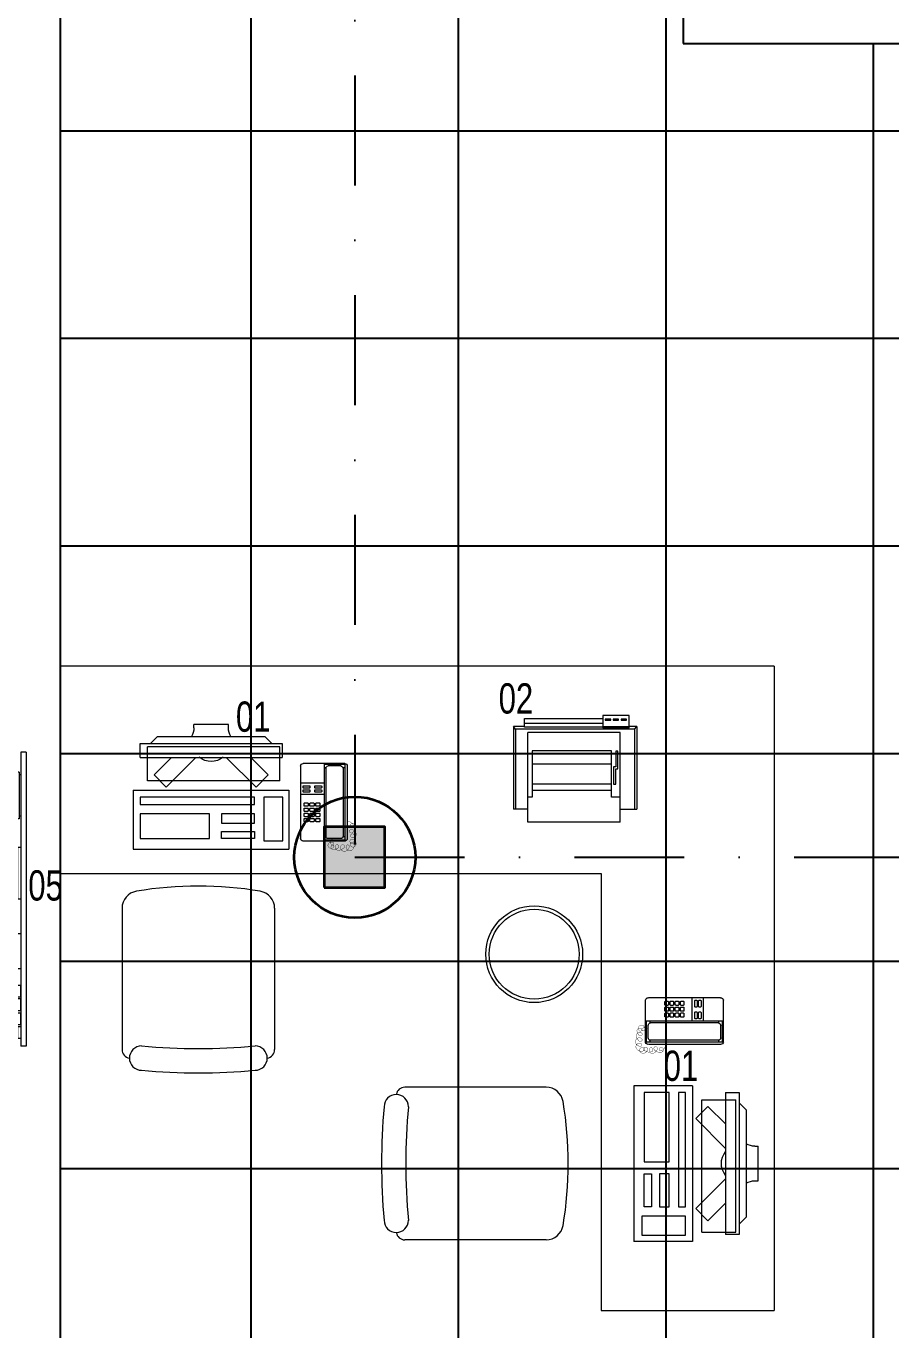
# Model space of a CAD drawing. Header units: inches. Extents: x -12418 to 472786, y -29325 to 19878.
# Drawn here: x 35950 to 38450, y -10666 to -6897 of the extents above; entities that cross this region are included whole.
import ezdxf

# ---------------------------------------------------------------- set-up
doc = ezdxf.new("R2010")
doc.units = ezdxf.units.IN
doc.header["$LTSCALE"] = 25
doc.header["$MEASUREMENT"] = 0
doc.linetypes.add('DASHDOT', pattern=[25.4, 12.7, -6.35, 0, -6.35])
doc.layers.get('0').update_dxf_attribs({"color": 8})
for name, color, linetype, lineweight in [('00-Ground Floor$0$72_EGR_EQP_TAG', 142, 'Continuous', 5), ('00-Ground Floor$0$LOADING', 253, 'Continuous', 5), ('00-Ground Floor$0$Walls', 251, 'Continuous', 5), ('E-LITE-CLNG-CNDT', 6, 'DASHDOT', 35), ('T-INTC-CLNG @ 100', 33, 'Continuous', 35), ('T-INTC-DEVC-NUMB', 2, 'Continuous', 25), ('T-SOUN-CLNG-CNDT', 3, 'DASHDOT', 25)]:
    doc.layers.add(name, color=color, linetype=linetype, lineweight=lineweight)
doc.layers.add('00-Ground Floor$0$False Ceiling', color=251, linetype='Continuous')
doc.styles.add('00-Ground Floor$0$X3G_ENTITY_257CFD', font='swisscl.ttf', dxfattribs={"height": 200})
doc.styles.add('DC_Simplex', font='SIMPLEX.shx', dxfattribs={"width": 0.7})

# ---------------------------------------------------------------- blocks, each defined once
blk = doc.blocks.new('00-Ground Floor$0$GF21021-P')
for p, q in [((-0.2207, 0.4756), (-0.2207, 0.0675)), ((0.2205, 0.4756), (0.2205, 0.0675))]:
    blk.add_line(p, q)
for centre, radius, start, end in [((-0.0001, -0.5295), 1.0695, 80.3671, 99.6329), ((-0.1707, 0.4756), 0.05, 99.6329, 180), ((0.1705, 0.4756), 0.05, 0, 80.3671), ((-0.1643, 0.0425), 0.0351, 90, 270), ((0, 1.8467), 1.7767, 264.6946, 275.3053), ((0.1641, 0.0425), 0.0351, 270, 90), ((-0.1957, 0.0675), 0.025, 180, 261.4721), ((0.1955, 0.0675), 0.025, 278.5279, 0), ((0, 1.8314), 1.8314, 264.8532, 275.147)]:
    blk.add_arc(centre, radius, start, end)
blk = doc.blocks.new('00-Ground Floor$0$DM20079-P')
at = {"color": 0}
for p, q in [((-0.0686, 0.217), (-0.0686, 0.008)), ((-0.0616, 0.225), (0.0594, 0.225)), ((-0.0616, 0.225), (-0.0616, 0)), ((-0.0616, 0.222), (-0.0016, 0.222)), ((-0.0616, 0.212), (-0.0565, 0.212)), ((-0.0566, 0.2105), (-0.0566, 0.0145)), ((-0.0496, 0.2175), (-0.0136, 0.2175)), ((-0.0068, 0.212), (-0.0016, 0.212)), ((-0.0066, 0.2105), (-0.0066, 0.0145)), ((-0.0016, 0.225), (-0.0016, 0)), ((0.0664, 0.217), (0.0664, 0.008)), ((-0.0016, 0.1675), (0.0664, 0.1675)), ((-0.0016, 0.135), (0.0664, 0.135)), ((-0.0616, 0.013), (-0.0565, 0.013)), ((-0.0616, 0.003), (-0.0016, 0.003)), ((-0.0594, 0), (0.0594, 0)), ((-0.0496, 0.0075), (-0.0136, 0.0075)), ((-0.0068, 0.013), (-0.0016, 0.013))]:
    blk.add_line(p, q, dxfattribs=at)
for points in [[(0.0074, 0.1605, 0.414214), (0.0054, 0.1585), (0.0054, 0.1555, 0.414214), (0.0074, 0.1535), (0.0234, 0.1535, 0.414214), (0.0254, 0.1555), (0.0254, 0.1585, 0.414214), (0.0234, 0.1605)], [(0.0574, 0.1535, 0.414214), (0.0594, 0.1555), (0.0594, 0.1585, 0.414214), (0.0574, 0.1605), (0.0414, 0.1605, 0.414214), (0.0394, 0.1585), (0.0394, 0.1555, 0.414214), (0.0414, 0.1535)], [(0.0234, 0.142, 0.414214), (0.0254, 0.144), (0.0254, 0.147, 0.414214), (0.0234, 0.149), (0.0074, 0.149, 0.414214), (0.0054, 0.147), (0.0054, 0.144, 0.414214), (0.0074, 0.142)], [(0.0574, 0.142, 0.414214), (0.0594, 0.144), (0.0594, 0.147, 0.414214), (0.0574, 0.149), (0.0414, 0.149, 0.414214), (0.0394, 0.147), (0.0394, 0.144, 0.414214), (0.0414, 0.142)], [(0.0104, 0.103, 0.414214), (0.0124, 0.101), (0.0204, 0.101, 0.414214), (0.0224, 0.103), (0.0224, 0.109, 0.414214), (0.0204, 0.111), (0.0124, 0.111, 0.414214), (0.0104, 0.109)], [(0.0104, 0.088, 0.414214), (0.0124, 0.086), (0.0204, 0.086, 0.414214), (0.0224, 0.088), (0.0224, 0.094, 0.414214), (0.0204, 0.096), (0.0124, 0.096, 0.414214), (0.0104, 0.094)], [(0.0104, 0.073, 0.414214), (0.0124, 0.071), (0.0204, 0.071, 0.414214), (0.0224, 0.073), (0.0224, 0.079, 0.414214), (0.0204, 0.081), (0.0124, 0.081, 0.414214), (0.0104, 0.079)], [(0.0274, 0.103, 0.414214), (0.0294, 0.101), (0.0374, 0.101, 0.414214), (0.0394, 0.103), (0.0394, 0.109, 0.414214), (0.0374, 0.111), (0.0294, 0.111, 0.414214), (0.0274, 0.109)], [(0.0274, 0.088, 0.414214), (0.0294, 0.086), (0.0374, 0.086, 0.414214), (0.0394, 0.088), (0.0394, 0.094, 0.414214), (0.0374, 0.096), (0.0294, 0.096, 0.414214), (0.0274, 0.094)], [(0.0274, 0.073, 0.414214), (0.0294, 0.071), (0.0374, 0.071, 0.414214), (0.0394, 0.073), (0.0394, 0.079, 0.414214), (0.0374, 0.081), (0.0294, 0.081, 0.414214), (0.0274, 0.079)], [(0.0444, 0.103, 0.414214), (0.0464, 0.101), (0.0544, 0.101, 0.414214), (0.0564, 0.103), (0.0564, 0.109, 0.414214), (0.0544, 0.111), (0.0464, 0.111, 0.414214), (0.0444, 0.109)], [(0.0444, 0.088, 0.414214), (0.0464, 0.086), (0.0544, 0.086, 0.414214), (0.0564, 0.088), (0.0564, 0.094, 0.414214), (0.0544, 0.096), (0.0464, 0.096, 0.414214), (0.0444, 0.094)], [(0.0444, 0.073, 0.414214), (0.0464, 0.071), (0.0544, 0.071, 0.414214), (0.0564, 0.073), (0.0564, 0.079, 0.414214), (0.0544, 0.081), (0.0464, 0.081, 0.414214), (0.0444, 0.079)], [(0.0104, 0.058, 0.414214), (0.0124, 0.056), (0.0204, 0.056, 0.414214), (0.0224, 0.058), (0.0224, 0.064, 0.414214), (0.0204, 0.066), (0.0124, 0.066, 0.414214), (0.0104, 0.064)], [(0.0274, 0.058, 0.414214), (0.0294, 0.056), (0.0374, 0.056, 0.414214), (0.0394, 0.058), (0.0394, 0.064, 0.414214), (0.0374, 0.066), (0.0294, 0.066, 0.414214), (0.0274, 0.064)], [(0.0444, 0.058, 0.414214), (0.0464, 0.056), (0.0544, 0.056, 0.414214), (0.0564, 0.058), (0.0564, 0.064, 0.414214), (0.0544, 0.066), (0.0464, 0.066, 0.414214), (0.0444, 0.064)]]:
    blk.add_lwpolyline(points, format="xyb", close=True, dxfattribs=at)
at = {"color": 0, "const_width": 0.001}
blk.add_lwpolyline([(-0.0686, 0.059, 0.184574), (-0.0861, 0.0478, 1.44364), (-0.0769, 0.0452, 0.837915), (-0.0907, 0.0465, 0.30536), (-0.0835, 0.0248, 1.584726), (-0.0815, 0.034, 0.253153), (-0.094, 0.0228, 0.874198), (-0.0776, 0.0142, 0.915253), (-0.0897, 0.0168, 0.223821), (-0.0874, -0.0011, 1.703343), (-0.0796, 0.005, 0.588962), (-0.0934, -0.0114, 0.717795), (-0.0769, -0.0108, 0.983104), (-0.0875, -0.0075, 0.326362), (-0.0815, -0.0259, 0.758716), (-0.0657, -0.0134, 0.906186), (-0.0743, -0.016, 0.189488), (-0.067, -0.0272, 0.7948), (-0.0506, -0.0127, 1.223996), (-0.0585, -0.0193, 0.072149), (-0.0473, -0.0259, 0.645886), (-0.0341, -0.0134, 1.366917), (-0.042, -0.0193, 0.078415), (-0.0315, -0.0246, 0.723006), (-0.0229, -0.0127, 1.105484), (-0.0289, -0.018, 0.327892), (-0.017, -0.0193, 0.446638), (-0.0144, -0.0068, 0.327263), (-0.0269, -0.0029, 1.240441), (-0.0229, -0.0094, 0.611307), (-0.0278, 0.0075)], format="xyb", dxfattribs=at)
at = {"color": 0}
for centre, radius, start, end in [((-0.0605, 0.217), 0.00813, 97.9633, 179.6649), ((-0.0496, 0.2105), 0.007, 90, 180), ((-0.0136, 0.2105), 0.007, 0, 90), ((0.0582, 0.217), 0.00813, 0.3351, 82.0367), ((-0.0605, 0.008), 0.00813, 180.3351, 277.9633), ((-0.0496, 0.0145), 0.007, 180, 270), ((-0.0136, 0.0145), 0.007, 270, 0), ((0.0582, 0.008), 0.00813, 277.9633, 359.6649)]:
    blk.add_arc(centre, radius, start, end, dxfattribs=at)
blk = doc.blocks.new('00-Ground Floor$0$ITCWLS1-P')
at = {"layer": '00-Ground Floor$0$LOADING'}
for p, q in [((-0.2651, 0.43, 0), (-0.3051, 0.43, 0)), ((-0.3051, 0.43, 0), (-0.3051, 0.02, 0)), ((-0.2651, 0.43, 0), (-0.2651, 0.02, 0)), ((-0.17, 0.45), (-0.17, 0)), ((-0.17, 0.45), (0, 0.45)), ((-0.1496, 0.4305), (-0.1291, 0.4305)), ((-0.1291, 0.4305), (-0.1291, 0.4089)), ((0, 0.45), (0, 0)), ((-0.3251, 0.38, 0), (-0.3051, 0.4, 0)), ((-0.3251, 0.38, 0), (-0.3251, 0.07, 0)), ((-0.197, 0.4094), (-0.295, 0.4094)), ((-0.295, 0.0264), (-0.295, 0.4094)), ((-0.197, 0.0264), (-0.197, 0.4094)), ((-0.3503, 0.275), (-0.3596, 0.275)), ((-0.3596, 0.175), (-0.3596, 0.275)), ((-0.3503, 0.175), (-0.3596, 0.175)), ((-0.3251, 0.07, 0), (-0.3051, 0.05, 0)), ((-0.3051, 0.02, 0), (-0.2651, 0.02, 0)), ((-0.197, 0.0264), (-0.295, 0.0264)), ((-0.17, 0), (0, 0))]:
    blk.add_line(p, q, dxfattribs=at)
at = {"layer": '00-Ground Floor$0$LOADING', "extrusion": (2.48281e-10, 3.18408e-10, -1)}
for p, q in [((-0.2651, 0.3395), (-0.2144, 0.3902)), ((-0.1791, 0.3548), (-0.2144, 0.3902)), ((-0.2651, 0.2688), (-0.1791, 0.3548))]:
    blk.add_line(p, q, dxfattribs=at)
at = {"layer": '00-Ground Floor$0$LOADING', "extrusion": (2.48281e-10, -3.18408e-10, -1)}
for p, q in [((-0.2651, 0.1812), (-0.1791, 0.0952)), ((-0.2651, 0.1105), (-0.2144, 0.0598)), ((-0.1791, 0.0952), (-0.2144, 0.0598))]:
    blk.add_line(p, q, dxfattribs=at)
at = {"layer": '00-Ground Floor$0$LOADING'}
for points in [[(-0.1291, 0.4089), (-0.1291, 0.1), (-0.1496, 0.1), (-0.1496, 0.4305)], [(-0.1496, 0.1), (-0.1496, 0.1), (-0.1496, 0.1), (-0.1496, 0.1), (-0.1496, 0.1), (-0.1496, 0.1), (-0.1496, 0.1), (-0.1496, 0.1), (-0.1496, 0.1)], [(-0.1496, 0.1), (-0.1496, 0.1), (-0.1496, 0.1), (-0.1496, 0.1), (-0.1496, 0.1), (-0.1496, 0.1), (-0.1496, 0.1), (-0.1496, 0.1), (-0.1496, 0.1), (-0.1496, 0.1), (-0.1496, 0.1), (-0.1496, 0.1), (-0.1496, 0.1), (-0.1496, 0.1), (-0.1496, 0.1), (-0.1496, 0.1), (-0.1496, 0.1), (-0.1496, 0.1)], [(-0.1496, 0.1), (-0.1496, 0.1), (-0.1496, 0.1), (-0.1496, 0.1), (-0.1496, 0.1), (-0.1496, 0.1), (-0.1496, 0.1), (-0.1496, 0.1), (-0.1496, 0.1), (-0.1496, 0.1)], [(-0.1496, 0.1), (-0.1496, 0.1), (-0.1496, 0.1), (-0.1496, 0.1), (-0.1496, 0.1), (-0.1496, 0.1), (-0.1496, 0.1)], [(-0.1496, 0.1), (-0.1496, 0.1), (-0.1496, 0.1), (-0.1496, 0.1), (-0.1496, 0.1), (-0.1496, 0.1), (-0.1496, 0.1), (-0.1496, 0.1), (-0.1496, 0.1), (-0.1496, 0.1)], [(-0.1496, 0.1), (-0.1496, 0.1), (-0.1496, 0.1), (-0.1496, 0.1), (-0.1496, 0.1), (-0.1496, 0.1), (-0.1496, 0.1), (-0.1496, 0.1), (-0.1496, 0.1), (-0.1496, 0.1), (-0.1496, 0.1), (-0.1496, 0.1), (-0.1496, 0.1), (-0.1496, 0.1), (-0.1496, 0.1)], [(-0.1496, 0.1), (-0.1496, 0.1), (-0.1496, 0.1), (-0.1496, 0.1), (-0.1496, 0.1), (-0.1496, 0.1), (-0.1496, 0.1), (-0.1496, 0.1), (-0.1496, 0.1), (-0.1496, 0.1)], [(-0.1496, 0.1), (-0.1496, 0.1), (-0.1496, 0.1), (-0.1496, 0.1), (-0.1496, 0.1), (-0.1496, 0.1), (-0.1496, 0.1), (-0.1496, 0.1), (-0.1496, 0.1), (-0.1496, 0.1)], [(-0.1496, 0.1), (-0.1496, 0.1), (-0.1496, 0.1), (-0.1496, 0.1), (-0.1496, 0.1), (-0.1496, 0.1), (-0.1496, 0.1), (-0.1496, 0.1), (-0.1496, 0.1), (-0.1496, 0.1), (-0.1496, 0.1), (-0.1496, 0.1), (-0.1496, 0.1), (-0.1496, 0.1), (-0.1496, 0.1), (-0.1496, 0.1), (-0.1496, 0.1), (-0.1496, 0.1), (-0.1496, 0.1), (-0.1496, 0.1), (-0.1496, 0.1), (-0.1496, 0.1), (-0.1496, 0.1), (-0.1496, 0.1), (-0.1496, 0.1), (-0.1496, 0.1), (-0.1496, 0.1), (-0.1496, 0.1), (-0.1496, 0.1), (-0.1496, 0.1), (-0.1496, 0.1), (-0.1496, 0.1), (-0.1496, 0.1), (-0.1496, 0.1), (-0.1496, 0.1), (-0.1496, 0.1), (-0.1496, 0.1), (-0.1496, 0.1), (-0.1496, 0.1), (-0.1496, 0.1), (-0.1496, 0.1), (-0.1496, 0.1), (-0.1496, 0.1), (-0.1496, 0.1), (-0.1496, 0.1), (-0.1496, 0.1), (-0.1496, 0.1), (-0.1496, 0.1), (-0.1496, 0.1), (-0.1496, 0.1), (-0.1496, 0.1), (-0.1496, 0.1), (-0.1496, 0.1), (-0.1496, 0.1)], [(-0.1496, 0.1), (-0.1496, 0.1), (-0.1496, 0.1), (-0.1496, 0.1), (-0.1496, 0.1), (-0.1496, 0.1), (-0.1496, 0.1), (-0.1496, 0.1), (-0.1496, 0.1), (-0.1496, 0.1), (-0.1496, 0.1), (-0.1496, 0.1), (-0.1496, 0.1), (-0.1496, 0.1), (-0.1496, 0.1), (-0.1496, 0.1), (-0.1496, 0.1), (-0.1496, 0.1), (-0.1496, 0.1), (-0.1496, 0.1), (-0.1496, 0.1), (-0.1496, 0.1), (-0.1496, 0.1), (-0.1496, 0.1), (-0.1496, 0.1), (-0.1496, 0.1), (-0.1496, 0.1), (-0.1496, 0.1), (-0.1496, 0.1), (-0.1496, 0.1), (-0.1496, 0.1), (-0.1496, 0.1), (-0.1496, 0.1), (-0.1496, 0.1), (-0.1496, 0.1), (-0.1496, 0.1), (-0.1496, 0.1), (-0.1496, 0.1), (-0.1496, 0.1), (-0.1496, 0.1), (-0.1496, 0.1), (-0.1496, 0.1), (-0.1496, 0.1), (-0.1496, 0.1), (-0.1496, 0.1), (-0.1496, 0.1), (-0.1496, 0.1), (-0.1496, 0.1), (-0.1496, 0.1), (-0.1496, 0.1), (-0.1496, 0.1), (-0.1496, 0.1), (-0.1496, 0.1), (-0.1496, 0.1), (-0.1496, 0.1), (-0.1496, 0.1), (-0.1496, 0.1), (-0.1496, 0.1), (-0.1496, 0.1), (-0.1496, 0.1), (-0.1496, 0.1), (-0.1496, 0.1), (-0.1496, 0.1), (-0.1496, 0.1), (-0.1496, 0.1), (-0.1496, 0.1), (-0.1496, 0.1), (-0.1496, 0.1), (-0.1496, 0.1), (-0.1496, 0.1), (-0.1496, 0.1), (-0.1496, 0.1), (-0.1496, 0.1), (-0.1496, 0.1), (-0.1496, 0.1), (-0.1496, 0.1), (-0.1496, 0.1), (-0.1496, 0.1), (-0.1496, 0.1), (-0.1496, 0.1), (-0.1496, 0.1), (-0.1496, 0.1), (-0.1496, 0.1), (-0.1496, 0.1), (-0.1496, 0.1), (-0.1496, 0.1), (-0.1496, 0.1), (-0.1496, 0.1), (-0.1496, 0.1)], [(-0.1496, 0.1), (-0.1496, 0.1), (-0.1496, 0.1), (-0.1496, 0.1), (-0.1496, 0.1), (-0.1496, 0.1), (-0.1496, 0.1), (-0.1496, 0.1), (-0.1496, 0.1), (-0.1496, 0.1), (-0.1496, 0.1), (-0.1496, 0.1)], [(-0.1496, 0.1), (-0.1496, 0.1), (-0.1496, 0.1), (-0.1496, 0.1), (-0.1496, 0.1), (-0.1496, 0.1), (-0.1496, 0.1)], [(-0.1496, 0.1), (-0.1496, 0.1), (-0.1496, 0.1), (-0.1496, 0.1), (-0.1496, 0.1), (-0.1496, 0.1), (-0.1496, 0.1), (-0.1496, 0.1), (-0.1496, 0.1), (-0.1496, 0.1), (-0.1496, 0.1), (-0.1496, 0.1), (-0.1496, 0.1), (-0.1496, 0.1), (-0.1496, 0.1), (-0.1496, 0.1), (-0.1496, 0.1)], [(-0.1496, 0.1), (-0.1496, 0.1), (-0.1496, 0.1), (-0.1496, 0.1), (-0.1496, 0.1), (-0.1496, 0.1), (-0.1496, 0.1), (-0.1496, 0.1), (-0.1496, 0.1), (-0.1496, 0.1), (-0.1496, 0.1), (-0.1496, 0.1), (-0.1496, 0.1), (-0.1496, 0.1), (-0.1496, 0.1), (-0.1496, 0.1), (-0.1496, 0.1), (-0.1496, 0.1), (-0.1496, 0.1), (-0.1496, 0.1), (-0.1496, 0.1), (-0.1496, 0.1), (-0.1496, 0.1), (-0.1496, 0.1), (-0.1496, 0.1), (-0.1496, 0.1), (-0.1496, 0.1), (-0.1496, 0.1), (-0.1496, 0.1), (-0.1496, 0.1), (-0.1496, 0.1), (-0.1496, 0.1), (-0.1496, 0.1), (-0.1496, 0.1), (-0.1496, 0.1), (-0.1496, 0.1), (-0.1496, 0.1), (-0.1496, 0.1), (-0.1496, 0.1), (-0.1496, 0.1), (-0.1496, 0.1), (-0.1496, 0.1), (-0.1496, 0.1), (-0.1496, 0.1), (-0.1496, 0.1), (-0.1496, 0.1), (-0.1496, 0.1), (-0.1496, 0.1), (-0.1496, 0.1), (-0.1496, 0.1), (-0.1496, 0.1), (-0.1496, 0.1), (-0.1496, 0.1), (-0.1496, 0.1), (-0.1496, 0.1), (-0.1496, 0.1), (-0.1496, 0.1), (-0.1496, 0.1), (-0.1496, 0.1), (-0.1496, 0.1), (-0.1496, 0.1), (-0.1496, 0.1), (-0.1496, 0.1), (-0.1496, 0.1), (-0.1496, 0.1), (-0.1496, 0.1), (-0.1496, 0.1), (-0.1496, 0.1), (-0.1496, 0.1), (-0.1496, 0.1), (-0.1496, 0.1), (-0.1496, 0.1), (-0.1496, 0.1), (-0.1496, 0.1), (-0.1496, 0.1), (-0.1496, 0.1), (-0.1496, 0.1), (-0.1496, 0.1), (-0.1496, 0.1), (-0.1496, 0.1), (-0.1496, 0.1), (-0.1496, 0.1), (-0.1496, 0.1), (-0.1496, 0.1), (-0.1496, 0.1), (-0.1496, 0.1), (-0.1496, 0.1), (-0.1496, 0.1), (-0.1496, 0.1), (-0.1496, 0.1), (-0.1496, 0.1), (-0.1496, 0.1), (-0.1496, 0.1), (-0.1496, 0.1), (-0.1496, 0.1), (-0.1496, 0.1), (-0.1496, 0.1), (-0.1496, 0.1), (-0.1496, 0.1), (-0.1496, 0.1), (-0.1496, 0.1), (-0.1496, 0.1), (-0.1496, 0.1), (-0.1496, 0.1), (-0.1496, 0.1), (-0.1496, 0.1), (-0.1496, 0.1), (-0.1496, 0.1), (-0.1496, 0.1), (-0.1496, 0.1), (-0.1496, 0.1)], [(-0.1496, 0.1), (-0.1496, 0.1), (-0.1496, 0.1), (-0.1496, 0.1), (-0.1496, 0.1), (-0.1496, 0.1), (-0.1496, 0.1), (-0.1496, 0.1)]]:
    blk.add_lwpolyline(points, dxfattribs=at)
for points in [[(-0.1019, 0.4305), (-0.0304, 0.4305), (-0.0304, 0.2294), (-0.1019, 0.2294)], [(-0.1019, 0.1954), (-0.0747, 0.1954), (-0.0747, 0.1), (-0.1019, 0.1)], [(-0.0304, 0.1954), (-0.0508, 0.1954), (-0.0508, 0.1), (-0.0304, 0.1)], [(-0.1496, 0.1), (-0.1496, 0.1), (-0.1496, 0.1), (-0.1496, 0.1), (-0.1496, 0.1), (-0.1496, 0.1), (-0.1496, 0.1), (-0.1496, 0.1), (-0.1496, 0.1), (-0.1496, 0.1), (-0.1496, 0.1), (-0.1496, 0.1), (-0.1496, 0.1), (-0.1496, 0.1), (-0.1496, 0.1), (-0.1496, 0.1), (-0.1496, 0.1), (-0.1496, 0.1), (-0.1496, 0.1), (-0.1496, 0.1), (-0.1496, 0.1), (-0.1496, 0.1), (-0.1496, 0.1), (-0.1496, 0.1), (-0.1496, 0.1), (-0.1496, 0.1), (-0.1496, 0.1), (-0.1496, 0.1), (-0.1496, 0.1), (-0.1496, 0.1), (-0.1496, 0.1), (-0.1496, 0.1), (-0.1496, 0.1), (-0.1496, 0.1), (-0.1496, 0.1), (-0.1496, 0.1), (-0.1496, 0.1), (-0.1496, 0.1), (-0.1496, 0.1), (-0.1496, 0.1), (-0.1496, 0.1), (-0.1496, 0.1), (-0.1496, 0.1), (-0.1496, 0.1), (-0.1496, 0.1), (-0.1496, 0.1), (-0.1496, 0.1), (-0.1496, 0.1), (-0.1496, 0.1), (-0.1496, 0.1), (-0.1496, 0.1), (-0.1496, 0.1), (-0.1496, 0.1), (-0.1496, 0.1), (-0.1496, 0.1), (-0.1496, 0.1), (-0.1496, 0.1), (-0.1496, 0.1), (-0.1496, 0.1), (-0.1496, 0.1), (-0.1496, 0.1), (-0.1496, 0.1), (-0.1496, 0.1), (-0.1496, 0.1), (-0.1496, 0.1), (-0.1496, 0.1), (-0.1496, 0.1), (-0.1496, 0.1), (-0.1496, 0.1), (-0.1496, 0.1), (-0.1496, 0.1), (-0.1496, 0.1), (-0.1496, 0.1), (-0.1496, 0.1), (-0.1496, 0.1), (-0.1496, 0.1), (-0.1496, 0.1), (-0.1496, 0.1), (-0.1496, 0.1), (-0.1496, 0.1), (-0.1496, 0.1), (-0.1496, 0.1), (-0.1496, 0.1), (-0.1496, 0.1), (-0.1496, 0.1), (-0.1496, 0.1), (-0.1496, 0.1), (-0.1496, 0.1), (-0.1496, 0.1), (-0.1496, 0.1), (-0.1496, 0.1), (-0.1496, 0.1), (-0.1496, 0.1), (-0.1496, 0.1), (-0.1496, 0.1), (-0.1496, 0.1), (-0.1496, 0.1), (-0.1496, 0.1), (-0.1496, 0.1), (-0.1496, 0.1), (-0.1496, 0.1), (-0.1496, 0.1), (-0.1496, 0.1), (-0.1496, 0.1), (-0.1496, 0.1), (-0.1496, 0.1), (-0.1496, 0.1), (-0.1496, 0.1), (-0.1496, 0.1), (-0.1496, 0.1), (-0.1496, 0.1), (-0.1496, 0.1), (-0.1496, 0.1), (-0.1496, 0.1), (-0.1496, 0.1), (-0.1496, 0.1), (-0.1496, 0.1), (-0.1496, 0.1), (-0.1496, 0.1), (-0.1496, 0.1), (-0.1496, 0.1), (-0.1496, 0.1), (-0.1496, 0.1), (-0.1496, 0.1), (-0.1496, 0.1), (-0.1496, 0.1), (-0.1496, 0.1), (-0.1496, 0.1), (-0.1496, 0.1), (-0.1496, 0.1), (-0.1496, 0.1), (-0.1496, 0.1), (-0.1496, 0.1), (-0.1496, 0.1), (-0.1496, 0.1), (-0.1496, 0.1), (-0.1496, 0.1), (-0.1496, 0.1), (-0.1496, 0.1), (-0.1496, 0.1), (-0.1496, 0.1), (-0.1496, 0.1), (-0.1496, 0.1), (-0.1496, 0.1), (-0.1496, 0.1), (-0.1496, 0.1), (-0.1496, 0.1), (-0.1496, 0.1), (-0.1496, 0.1), (-0.1496, 0.1), (-0.1496, 0.1), (-0.1496, 0.1), (-0.1496, 0.1), (-0.1496, 0.1), (-0.1496, 0.1), (-0.1496, 0.1), (-0.1496, 0.1), (-0.1496, 0.1), (-0.1496, 0.1), (-0.1496, 0.1), (-0.1496, 0.1), (-0.1496, 0.1), (-0.1496, 0.1), (-0.1496, 0.1), (-0.1496, 0.1), (-0.1496, 0.1), (-0.1496, 0.1), (-0.1496, 0.1), (-0.1496, 0.1), (-0.1496, 0.1), (-0.1496, 0.1), (-0.1496, 0.1), (-0.1496, 0.1), (-0.1496, 0.1), (-0.1496, 0.1), (-0.1496, 0.1), (-0.1496, 0.1), (-0.1496, 0.1), (-0.1496, 0.1), (-0.1496, 0.1), (-0.1496, 0.1), (-0.1496, 0.1), (-0.1496, 0.1), (-0.1496, 0.1), (-0.1496, 0.1), (-0.1496, 0.1), (-0.1496, 0.1), (-0.1496, 0.1), (-0.1496, 0.1), (-0.1496, 0.1), (-0.1496, 0.1), (-0.1496, 0.1), (-0.1496, 0.1), (-0.1496, 0.1), (-0.1496, 0.1), (-0.1496, 0.1), (-0.1496, 0.1), (-0.1496, 0.1), (-0.1496, 0.1), (-0.1496, 0.1), (-0.1496, 0.1), (-0.1496, 0.1), (-0.1496, 0.1), (-0.1496, 0.1), (-0.1496, 0.1), (-0.1496, 0.1), (-0.1496, 0.1), (-0.1496, 0.1), (-0.1496, 0.1), (-0.1496, 0.1), (-0.1496, 0.1), (-0.1496, 0.1), (-0.1496, 0.1), (-0.1496, 0.1), (-0.1496, 0.1), (-0.1496, 0.1), (-0.1496, 0.1), (-0.1496, 0.1), (-0.1496, 0.1), (-0.1496, 0.1), (-0.1496, 0.1), (-0.1496, 0.1), (-0.1496, 0.1), (-0.1496, 0.1), (-0.1496, 0.1), (-0.1496, 0.1), (-0.1496, 0.1), (-0.1496, 0.1), (-0.1496, 0.1), (-0.1496, 0.1), (-0.1496, 0.1), (-0.1496, 0.1), (-0.1496, 0.1), (-0.1496, 0.1), (-0.1496, 0.1), (-0.1496, 0.1), (-0.1496, 0.1), (-0.1496, 0.1), (-0.1496, 0.1), (-0.1496, 0.1), (-0.1496, 0.1), (-0.1496, 0.1), (-0.1496, 0.1), (-0.1496, 0.1), (-0.1496, 0.1), (-0.1496, 0.1), (-0.1496, 0.1), (-0.1496, 0.1), (-0.1496, 0.1), (-0.1496, 0.1), (-0.1496, 0.1), (-0.1496, 0.1), (-0.1496, 0.1), (-0.1496, 0.1), (-0.1496, 0.1), (-0.1496, 0.1), (-0.1496, 0.1), (-0.1496, 0.1), (-0.1496, 0.1), (-0.1496, 0.1), (-0.1496, 0.1), (-0.1496, 0.1), (-0.1496, 0.1), (-0.1496, 0.1), (-0.1496, 0.1), (-0.1496, 0.1), (-0.1496, 0.1), (-0.1496, 0.1), (-0.1496, 0.1), (-0.1496, 0.1), (-0.1496, 0.1), (-0.1496, 0.1), (-0.1496, 0.1), (-0.1496, 0.1), (-0.1496, 0.1), (-0.1496, 0.1), (-0.1496, 0.1)], [(-0.1496, 0.1), (-0.1496, 0.1), (-0.1496, 0.1), (-0.1496, 0.1), (-0.1496, 0.1), (-0.1496, 0.1), (-0.1496, 0.1), (-0.1496, 0.1), (-0.1496, 0.1), (-0.1496, 0.1), (-0.1496, 0.1), (-0.1496, 0.1), (-0.1496, 0.1), (-0.1496, 0.1), (-0.1496, 0.1), (-0.1496, 0.1), (-0.1496, 0.1), (-0.1496, 0.1), (-0.1496, 0.1), (-0.1496, 0.1), (-0.1496, 0.1), (-0.1496, 0.1), (-0.1496, 0.1), (-0.1496, 0.1), (-0.1496, 0.1), (-0.1496, 0.1), (-0.1496, 0.1), (-0.1496, 0.1), (-0.1496, 0.1), (-0.1496, 0.1), (-0.1496, 0.1), (-0.1496, 0.1), (-0.1496, 0.1), (-0.1496, 0.1), (-0.1496, 0.1), (-0.1496, 0.1), (-0.1496, 0.1), (-0.1496, 0.1), (-0.1496, 0.1), (-0.1496, 0.1), (-0.1496, 0.1), (-0.1496, 0.1), (-0.1496, 0.1), (-0.1496, 0.1), (-0.1496, 0.1), (-0.1496, 0.1), (-0.1496, 0.1), (-0.1496, 0.1), (-0.1496, 0.1), (-0.1496, 0.1), (-0.1496, 0.1), (-0.1496, 0.1), (-0.1496, 0.1), (-0.1496, 0.1), (-0.1496, 0.1), (-0.1496, 0.1), (-0.1496, 0.1), (-0.1496, 0.1), (-0.1496, 0.1), (-0.1496, 0.1), (-0.1496, 0.1), (-0.1496, 0.1), (-0.1496, 0.1), (-0.1496, 0.1), (-0.1496, 0.1), (-0.1496, 0.1), (-0.1496, 0.1), (-0.1496, 0.1), (-0.1496, 0.1), (-0.1496, 0.1), (-0.1496, 0.1), (-0.1496, 0.1), (-0.1496, 0.1), (-0.1496, 0.1), (-0.1496, 0.1), (-0.1496, 0.1), (-0.1496, 0.1), (-0.1496, 0.1), (-0.1496, 0.1), (-0.1496, 0.1), (-0.1496, 0.1), (-0.1496, 0.1), (-0.1496, 0.1), (-0.1496, 0.1), (-0.1496, 0.1), (-0.1496, 0.1), (-0.1496, 0.1), (-0.1496, 0.1), (-0.1496, 0.1), (-0.1496, 0.1), (-0.1496, 0.1), (-0.1496, 0.1), (-0.1496, 0.1), (-0.1496, 0.1), (-0.1496, 0.1), (-0.1496, 0.1), (-0.1496, 0.1), (-0.1496, 0.1), (-0.1496, 0.1), (-0.1496, 0.1), (-0.1496, 0.1), (-0.1496, 0.1), (-0.1496, 0.1), (-0.1496, 0.1), (-0.1496, 0.1), (-0.1496, 0.1), (-0.1496, 0.1), (-0.1496, 0.1), (-0.1496, 0.1), (-0.1496, 0.1), (-0.1496, 0.1), (-0.1496, 0.1), (-0.1496, 0.1), (-0.1496, 0.1), (-0.1496, 0.1), (-0.1496, 0.1), (-0.1496, 0.1), (-0.1496, 0.1), (-0.1496, 0.1), (-0.1496, 0.1), (-0.1496, 0.1), (-0.1496, 0.1), (-0.1496, 0.1), (-0.1496, 0.1), (-0.1496, 0.1), (-0.1496, 0.1), (-0.1496, 0.1), (-0.1496, 0.1), (-0.1496, 0.1), (-0.1496, 0.1), (-0.1496, 0.1), (-0.1496, 0.1), (-0.1496, 0.1), (-0.1496, 0.1), (-0.1496, 0.1), (-0.1496, 0.1), (-0.1496, 0.1), (-0.1496, 0.1), (-0.1496, 0.1), (-0.1496, 0.1), (-0.1496, 0.1), (-0.1496, 0.1), (-0.1496, 0.1), (-0.1496, 0.1), (-0.1496, 0.1), (-0.1496, 0.1), (-0.1496, 0.1), (-0.1496, 0.1), (-0.1496, 0.1), (-0.1496, 0.1), (-0.1496, 0.1), (-0.1496, 0.1), (-0.1496, 0.1), (-0.1496, 0.1), (-0.1496, 0.1), (-0.1496, 0.1), (-0.1496, 0.1), (-0.1496, 0.1), (-0.1496, 0.1), (-0.1496, 0.1), (-0.1496, 0.1), (-0.1496, 0.1), (-0.1496, 0.1), (-0.1496, 0.1), (-0.1496, 0.1), (-0.1496, 0.1), (-0.1496, 0.1), (-0.1496, 0.1), (-0.1496, 0.1), (-0.1496, 0.1), (-0.1496, 0.1), (-0.1496, 0.1), (-0.1496, 0.1), (-0.1496, 0.1), (-0.1496, 0.1), (-0.1496, 0.1), (-0.1496, 0.1), (-0.1496, 0.1), (-0.1496, 0.1), (-0.1496, 0.1), (-0.1496, 0.1), (-0.1496, 0.1), (-0.1496, 0.1), (-0.1496, 0.1), (-0.1496, 0.1), (-0.1496, 0.1), (-0.1496, 0.1), (-0.1496, 0.1), (-0.1496, 0.1), (-0.1496, 0.1), (-0.1496, 0.1), (-0.1496, 0.1), (-0.1496, 0.1), (-0.1496, 0.1), (-0.1496, 0.1), (-0.1496, 0.1), (-0.1496, 0.1), (-0.1496, 0.1), (-0.1496, 0.1), (-0.1496, 0.1), (-0.1496, 0.1), (-0.1496, 0.1), (-0.1496, 0.1), (-0.1496, 0.1), (-0.1496, 0.1), (-0.1496, 0.1), (-0.1496, 0.1), (-0.1496, 0.1), (-0.1496, 0.1), (-0.1496, 0.1), (-0.1496, 0.1), (-0.1496, 0.1), (-0.1496, 0.1), (-0.1496, 0.1)], [(-0.1496, 0.1), (-0.1496, 0.1), (-0.1496, 0.1), (-0.1496, 0.1), (-0.1496, 0.1), (-0.1496, 0.1), (-0.1496, 0.1), (-0.1496, 0.1), (-0.1496, 0.1), (-0.1496, 0.1), (-0.1496, 0.1), (-0.1496, 0.1), (-0.1496, 0.1), (-0.1496, 0.1), (-0.1496, 0.1), (-0.1496, 0.1), (-0.1496, 0.1), (-0.1496, 0.1), (-0.1496, 0.1), (-0.1496, 0.1), (-0.1496, 0.1), (-0.1496, 0.1), (-0.1496, 0.1), (-0.1496, 0.1), (-0.1496, 0.1), (-0.1496, 0.1), (-0.1496, 0.1), (-0.1496, 0.1), (-0.1496, 0.1), (-0.1496, 0.1), (-0.1496, 0.1), (-0.1496, 0.1), (-0.1496, 0.1), (-0.1496, 0.1), (-0.1496, 0.1), (-0.1496, 0.1), (-0.1496, 0.1), (-0.1496, 0.1), (-0.1496, 0.1), (-0.1496, 0.1), (-0.1496, 0.1), (-0.1496, 0.1), (-0.1496, 0.1), (-0.1496, 0.1), (-0.1496, 0.1), (-0.1496, 0.1), (-0.1496, 0.1), (-0.1496, 0.1), (-0.1496, 0.1), (-0.1496, 0.1), (-0.1496, 0.1), (-0.1496, 0.1), (-0.1496, 0.1), (-0.1496, 0.1), (-0.1496, 0.1), (-0.1496, 0.1), (-0.1496, 0.1), (-0.1496, 0.1), (-0.1496, 0.1), (-0.1496, 0.1), (-0.1496, 0.1), (-0.1496, 0.1), (-0.1496, 0.1), (-0.1496, 0.1), (-0.1496, 0.1), (-0.1496, 0.1), (-0.1496, 0.1), (-0.1496, 0.1), (-0.1496, 0.1), (-0.1496, 0.1), (-0.1496, 0.1), (-0.1496, 0.1), (-0.1496, 0.1), (-0.1496, 0.1), (-0.1496, 0.1), (-0.1496, 0.1), (-0.1496, 0.1), (-0.1496, 0.1), (-0.1496, 0.1), (-0.1496, 0.1), (-0.1496, 0.1), (-0.1496, 0.1), (-0.1496, 0.1), (-0.1496, 0.1), (-0.1496, 0.1), (-0.1496, 0.1), (-0.1496, 0.1), (-0.1496, 0.1), (-0.1496, 0.1), (-0.1496, 0.1), (-0.1496, 0.1), (-0.1496, 0.1), (-0.1496, 0.1), (-0.1496, 0.1), (-0.1496, 0.1), (-0.1496, 0.1), (-0.1496, 0.1), (-0.1496, 0.1), (-0.1496, 0.1), (-0.1496, 0.1), (-0.1496, 0.1), (-0.1496, 0.1), (-0.1496, 0.1), (-0.1496, 0.1), (-0.1496, 0.1), (-0.1496, 0.1), (-0.1496, 0.1), (-0.1496, 0.1), (-0.1496, 0.1), (-0.1496, 0.1), (-0.1496, 0.1), (-0.1496, 0.1), (-0.1496, 0.1), (-0.1496, 0.1), (-0.1496, 0.1), (-0.1496, 0.1), (-0.1496, 0.1), (-0.1496, 0.1), (-0.1496, 0.1), (-0.1496, 0.1), (-0.1496, 0.1), (-0.1496, 0.1), (-0.1496, 0.1), (-0.1496, 0.1), (-0.1496, 0.1), (-0.1496, 0.1), (-0.1496, 0.1), (-0.1496, 0.1), (-0.1496, 0.1), (-0.1496, 0.1), (-0.1496, 0.1), (-0.1496, 0.1), (-0.1496, 0.1), (-0.1496, 0.1), (-0.1496, 0.1), (-0.1496, 0.1), (-0.1496, 0.1), (-0.1496, 0.1), (-0.1496, 0.1), (-0.1496, 0.1), (-0.1496, 0.1), (-0.1496, 0.1), (-0.1496, 0.1), (-0.1496, 0.1), (-0.1496, 0.1), (-0.1496, 0.1), (-0.1496, 0.1), (-0.1496, 0.1), (-0.1496, 0.1), (-0.1496, 0.1), (-0.1496, 0.1), (-0.1496, 0.1), (-0.1496, 0.1), (-0.1496, 0.1), (-0.1496, 0.1), (-0.1496, 0.1), (-0.1496, 0.1), (-0.1496, 0.1), (-0.1496, 0.1), (-0.1496, 0.1), (-0.1496, 0.1), (-0.1496, 0.1), (-0.1496, 0.1), (-0.1496, 0.1), (-0.1496, 0.1), (-0.1496, 0.1), (-0.1496, 0.1), (-0.1496, 0.1), (-0.1496, 0.1), (-0.1496, 0.1), (-0.1496, 0.1), (-0.1496, 0.1), (-0.1496, 0.1), (-0.1496, 0.1), (-0.1496, 0.1), (-0.1496, 0.1), (-0.1496, 0.1), (-0.1496, 0.1), (-0.1496, 0.1), (-0.1496, 0.1), (-0.1496, 0.1), (-0.1496, 0.1), (-0.1496, 0.1), (-0.1496, 0.1), (-0.1496, 0.1), (-0.1496, 0.1), (-0.1496, 0.1), (-0.1496, 0.1), (-0.1496, 0.1), (-0.1496, 0.1), (-0.1496, 0.1), (-0.1496, 0.1), (-0.1496, 0.1), (-0.1496, 0.1), (-0.1496, 0.1), (-0.1496, 0.1), (-0.1496, 0.1), (-0.1496, 0.1), (-0.1496, 0.1), (-0.1496, 0.1), (-0.1496, 0.1), (-0.1496, 0.1), (-0.1496, 0.1), (-0.1496, 0.1), (-0.1496, 0.1), (-0.1496, 0.1), (-0.1496, 0.1), (-0.1496, 0.1), (-0.1496, 0.1), (-0.1496, 0.1), (-0.1496, 0.1), (-0.1496, 0.1), (-0.1496, 0.1), (-0.1496, 0.1), (-0.1496, 0.1), (-0.1496, 0.1), (-0.1496, 0.1), (-0.1496, 0.1), (-0.1496, 0.1)], [(-0.1496, 0.0727), (-0.0236, 0.0727), (-0.0236, 0.0182), (-0.1496, 0.0182)]]:
    blk.add_lwpolyline(points, close=True, dxfattribs=at)
for centre, radius, start, end in [((-0.3503, 0.325), 0.05, 270, 300.3093), ((-0.3089, 0.225), 0.0556, 321.9431, 38.0569), ((-0.3503, 0.125), 0.05, 59.6907, 90)]:
    blk.add_arc(centre, radius, start, end, dxfattribs=at)
blk = doc.blocks.new('00-Ground Floor$0$ITPPLT2C-P')
at = {"color": 0}
for p, q in [((0, 0), (0, -0.2262)), ((0.0252, 0), (0, 0)), ((0.0139, 0), (0.0139, -0.2262)), ((0.0252, 0), (0.0139, 0)), ((0.0229, 0.0318), (0.2618, 0.0318)), ((0.0304, 0.0256), (0.0229, 0.0318)), ((0.0229, 0), (0.0229, 0.0318)), ((0.0252, -0.2262), (0.0252, 0)), ((0.0304, -0.3182), (0.0304, 0.0256)), ((0.0304, 0.0256), (0.2618, 0.0256)), ((0.2618, -0.0096), (0.2618, 0.0318)), ((0.0401, -0.2769), (0.0401, -0.0096)), ((0.3, -0.0096), (0.0401, -0.0096)), ((0.0939, -0.2515), (0.0939, -0.0222)), ((0.0939, -0.0222), (0.2274, -0.0222)), ((0.1321, -0.2515), (0.1321, -0.0222)), ((0.1894, -0.2515), (0.1894, -0.0222)), ((0.2082, -0.2515), (0.2082, -0.0222)), ((0.2274, -0.0222), (0.2274, -0.0096)), ((0.3, -0.2769), (0.3, -0.0096)), ((-0.0091, -0.2262), (0.0267, -0.2262)), ((-0.0091, -0.3023), (-0.0091, -0.2262)), ((-0.0087, -0.2262), (0.0236, -0.2262)), ((-0.0087, -0.3023), (-0.0087, -0.2262)), ((0, -0.2262), (0.0252, -0.2262)), ((0.0023, -0.2495), (0.0023, -0.2334)), ((0.0023, -0.2334), (0.0045, -0.2334)), ((0.0045, -0.2495), (0.0023, -0.2495)), ((0.0023, -0.2721), (0.0023, -0.2562)), ((0.0023, -0.2562), (0.0045, -0.2562)), ((0.0045, -0.2334), (0.0045, -0.2495)), ((0.0045, -0.2562), (0.0045, -0.2721)), ((0.0139, -0.2262), (0.0252, -0.2262)), ((0.0236, -0.2262), (0.0236, -0.3023)), ((0.0267, -0.2262), (0.0267, -0.3023)), ((0.2274, -0.2515), (0.0939, -0.2515)), ((0.1395, -0.2575), (0.19, -0.2575)), ((0.1395, -0.2641), (0.1395, -0.2575)), ((0.19, -0.2575), (0.19, -0.2641)), ((0.2274, -0.2769), (0.2274, -0.2515)), ((0.0045, -0.2721), (0.0023, -0.2721)), ((0.0023, -0.295), (0.0023, -0.2793)), ((0.0023, -0.2793), (0.0045, -0.2793)), ((0.0045, -0.295), (0.0023, -0.295)), ((0.0045, -0.2793), (0.0045, -0.295)), ((0.3, -0.2769), (0.0401, -0.2769)), ((0.0947, -0.2701), (0.0947, -0.2641)), ((0.0947, -0.2641), (0.1395, -0.2641)), ((0.1457, -0.2701), (0.0947, -0.2701)), ((0.19, -0.2641), (0.1457, -0.2641)), ((0.1457, -0.2641), (0.1457, -0.2701)), ((0.2618, -0.2769), (0.2618, -0.3246)), ((0.0267, -0.3023), (-0.0091, -0.3023)), ((0.0236, -0.3023), (-0.0087, -0.3023)), ((0.0229, -0.3246), (0.0229, -0.3023)), ((0.0304, -0.3182), (0.0229, -0.3246)), ((0.0229, -0.3246), (0.2618, -0.3246)), ((0.0304, -0.3182), (0.2618, -0.3182))]:
    blk.add_line(p, q, dxfattribs=at)
blk = doc.blocks.new('00-Ground Floor$0$WM00001-P')
at = {"layer": '00-Ground Floor$0$LOADING'}
for radius in [0.14, 0.13]:
    blk.add_circle((0, 0), radius, dxfattribs=at)
blk = doc.blocks.new('00-Ground Floor$0$ME19011A-P')
for p, q in [((-0.425, 0), (0.425, 0)), ((-0.425, 0), (-0.425, -0.015)), ((0.425, 0), (0.425, -0.015)), ((-0.425, -0.015), (0.425, -0.015)), ((-0.3675, -0.0198), (-0.2325, -0.0198)), ((-0.3675, -0.0198), (-0.3675, -0.0399)), ((-0.36, -0.015), (-0.36, -0.0198)), ((-0.24, -0.015), (-0.24, -0.0198)), ((-0.2325, -0.0198), (-0.2325, -0.0399)), ((-0.15, -0.015), (-0.15, -0.04)), ((-0.15, -0.025), (0, -0.025)), ((-0.0606, -0.0371), (-0.0787, -0.0432)), ((-0.0402, -0.0312), (-0.0496, -0.0337)), ((-0.0376, -0.0409), (-0.0402, -0.0312)), ((0, -0.015), (0, -0.04)), ((0.1, -0.015), (0.1, -0.045)), ((0.1, -0.035), (0.2, -0.035)), ((0.2, -0.045), (0.2, -0.015)), ((0.2818, -0.015), (0.2484, -0.015)), ((0.2484, -0.0243), (0.2484, -0.015)), ((0.2818, -0.0243), (0.2484, -0.0243)), ((0.2818, -0.0243), (0.2818, -0.015)), ((0.3211, -0.015), (0.2877, -0.015)), ((0.2877, -0.015), (0.2877, -0.0531)), ((0.3211, -0.0243), (0.2877, -0.0243)), ((0.3211, -0.0531), (0.3211, -0.015)), ((0.3623, -0.015), (0.3289, -0.015)), ((0.3289, -0.015), (0.3289, -0.0531)), ((0.3623, -0.0243), (0.3289, -0.0243)), ((0.3623, -0.0531), (0.3623, -0.015)), ((0.3682, -0.0243), (0.3682, -0.015)), ((0.3682, -0.015), (0.4016, -0.015)), ((0.3682, -0.0243), (0.4016, -0.0243)), ((0.4016, -0.0243), (0.4016, -0.015)), ((-0.3675, -0.0399), (-0.2325, -0.0399)), ((-0.15, -0.04), (-0.1187, -0.04)), ((-0.0887, -0.04), (-0.0637, -0.04)), ((-0.0787, -0.0432), (-0.077, -0.0497)), ((-0.0582, -0.046), (-0.077, -0.0497)), ((-0.047, -0.0434), (-0.0376, -0.0409)), ((-0.0379, -0.04), (0, -0.04)), ((0.1, -0.045), (0.2, -0.045)), ((0.2877, -0.0531), (0.3211, -0.0531)), ((0.3289, -0.0531), (0.3623, -0.0531))]:
    blk.add_line(p, q)
at = {"color": 8, "const_width": 0.000601}
for points in [[(0.3044, -0.0531, -0.184574), (0.2977, -0.0636, -1.44364), (0.2961, -0.0581, -0.837915), (0.2969, -0.0664, -0.30536), (0.2839, -0.062, -1.584726), (0.2894, -0.0609, -0.253153), (0.2827, -0.0684, -0.874198), (0.2775, -0.0585, -0.915253), (0.2791, -0.0658, -0.223821), (0.2683, -0.0644, -1.703343), (0.272, -0.0597, -0.588962), (0.2621, -0.068, -0.717795), (0.2625, -0.0581, -0.983104), (0.2645, -0.0644, -0.326362), (0.2534, -0.0609, -0.758716), (0.2609, -0.0514, -0.906186), (0.2593, -0.0565, -0.189488), (0.2526, -0.0522, -0.7948), (0.2613, -0.0423, -1.223996), (0.2574, -0.047, -0.072149), (0.2534, -0.0403, -0.645886), (0.2609, -0.0324, -1.366917), (0.2574, -0.0371, -0.078415), (0.2542, -0.0308, -0.723006), (0.2613, -0.0256, -1.105484), (0.2582, -0.0292, -0.221197), (0.2566, -0.0243, -0.221197)], [(0.3456, -0.0531, 0.184574), (0.3523, -0.0636, 1.44364), (0.3539, -0.0581, 0.837915), (0.3531, -0.0664, 0.30536), (0.3661, -0.062, 1.584726), (0.3606, -0.0609, 0.253153), (0.3673, -0.0684, 0.874198), (0.3725, -0.0585, 0.915253), (0.3709, -0.0658, 0.223821), (0.3817, -0.0644, 1.703343), (0.378, -0.0597, 0.588962), (0.3879, -0.068, 0.717795), (0.3875, -0.0581, 0.983104), (0.3855, -0.0644, 0.326362), (0.3966, -0.0609, 0.758716), (0.3891, -0.0514, 0.906186), (0.3907, -0.0565, 0.189488), (0.3974, -0.0522, 0.7948), (0.3887, -0.0423, 1.223996), (0.3926, -0.047, 0.072149), (0.3966, -0.0403, 0.645886), (0.3891, -0.0324, 1.366917), (0.3926, -0.0371, 0.078415), (0.3958, -0.0308, 0.723006), (0.3887, -0.0256, 1.105484), (0.3918, -0.0292, 0.221197), (0.3934, -0.0243, 0.221197)]]:
    blk.add_lwpolyline(points, format="xyb", dxfattribs=at)
blk.add_lwpolyline([(-0.1187, -0.0482), (-0.0887, -0.0482), (-0.0887, -0.0382), (-0.1187, -0.0382)], close=True)
blk.add_circle((-0.0537, -0.04), 0.0075)
for centre, radius, start, end in [((-0.1037, -0.04), 0.01, 10.4593, 169.5407), ((-0.1037, -0.04), 0.0075, 14.0075, 165.9925), ((-0.0537, -0.04), 0.01, 45, 180)]:
    blk.add_arc(centre, radius, start, end)
blk = doc.blocks.new('00-Ground Floor$0$M.44.57.64')
at = {"layer": '00-Ground Floor$0$LOADING', "xscale": 1000.000000000002, "yscale": 1000.000000000002, "zscale": 1000.000000000002, "rotation": 225.9999036123427}
blk.add_blockref('00-Ground Floor$0$ME19011A-P', (-80806.9, 16720.7), dxfattribs=at)
blk = doc.blocks.new('00-Ground Floor$0$A$Ce9e1c4c3')
at = {"layer": '00-Ground Floor$0$False Ceiling', "color": 254}
for p, q in [((-63950.5, -12867.4, 0), (-63950.5, -2747.4, 0)), ((-62150.5, -2747.4, 0), (-62150.5, -6947.4, 0)), ((-62150.5, -6947.4, 0), (-53517.1, -6947.4, 0))]:
    blk.add_line(p, q, dxfattribs=at)
at = {"layer": '00-Ground Floor$0$False Ceiling', "color": 254, "linetype": 'Continuous'}
for p, q in [((-63400, -12867.4), (-63400, -2747.4)), ((-62800, -12867.4), (-62800, -2747.4)), ((-62200, -12867.4), (-62200, -2747.4)), ((-61600, -12867.4), (-61600, -6947.4)), ((-63950.5, -7200), (-53517.1, -7200)), ((-63950.5, -7800), (-53517.1, -7800)), ((-63950.5, -8400), (-53517.1, -8400)), ((-63950.5, -9000), (-59102.9, -9000)), ((-63950.5, -9600), (-59102.9, -9600)), ((-63950.5, -10200), (-59102.9, -10200))]:
    blk.add_line(p, q, dxfattribs=at)
blk = doc.blocks.new('00-Ground Floor')
at = {"layer": '00-Ground Floor$0$LOADING'}
for p, q in [((38112.6, -8747.4, 0), (36047.1, -8747.4, 0)), ((36047.1, -8747.4, 0), (36047.1, -9347.4, 0)), ((38112.6, -8747.4, 0), (38112.6, -10610.4, 0)), ((36047.1, -9347.4, 0), (37612.6, -9347.4, 0)), ((37612.6, -9347.4, 0), (37612.6, -10610.4, 0)), ((37612.6, -10610.4, 0), (38112.6, -10610.4, 0))]:
    blk.add_line(p, q, dxfattribs=at)
at = {"layer": '00-Ground Floor$0$Walls'}
for p, q in [((36049.5, -2747.4, 0), (36049.5, -12867.4, 0)), ((37849.5, -2747.4, 0), (37849.5, -6947.4, 0)), ((40226.6, -6947.4, 0), (37849.5, -6947.4, 0))]:
    blk.add_line(p, q, dxfattribs=at)
at = {"layer": '00-Ground Floor$0$False Ceiling', "color": 254}
blk.add_blockref('00-Ground Floor$0$A$Ce9e1c4c3', (100000, 0), dxfattribs=at)
at = {"layer": '00-Ground Floor$0$LOADING', "extrusion": (-2.5538e-17, 7.77425e-06, -1), "xscale": 1000, "yscale": 1000, "zscale": 1000, "rotation": 269.9999999998165}
blk.add_blockref('00-Ground Floor$0$ITPPLT2C-P', (-37390.4, -8898.9, -0.1), dxfattribs=at)
at = {"layer": '00-Ground Floor$0$LOADING', "yscale": 1000, "zscale": 1000}
for name, p, xscale, rotation in [('00-Ground Floor$0$ITCWLS1-P', (36709.6, -9276.3, 0), -1000, 89.9999999924613), ('00-Ground Floor$0$DM20079-P', (36809.6, -9253.7, 0), -1000, 359.9999934716077), ('00-Ground Floor$0$WM00001-P', (37418.6, -9580.3, 0), 1000, 191.9999999999855), ('00-Ground Floor$0$DM20079-P', (37740.6, -9772.5, 0), -1000, 269.9999934716077), ('00-Ground Floor$0$GF21021-P', (36977.2, -10185.4, 0), 1000, 270), ('00-Ground Floor$0$ITCWLS1-P', (37706.5, -10410.3, 0), -1000, 359.9999999924613)]:
    blk.add_blockref(name, p, dxfattribs=dict(at, xscale=xscale, rotation=rotation))
at = {"layer": '00-Ground Floor$0$LOADING', "rotation": 44.00009638765732}
blk.add_blockref('00-Ground Floor$0$M.44.57.64', (105692.2, 34684, 0), dxfattribs=at)
at = {"layer": '00-Ground Floor$0$LOADING', "xscale": 1000, "yscale": 1000, "zscale": 1000}
blk.add_blockref('00-Ground Floor$0$GF21021-P', (36447.6, -9923.2, 0), dxfattribs=at)
at = {"layer": '00-Ground Floor$0$72_EGR_EQP_TAG', "char_height": 87.47, "attachment_point": 2, "style": '00-Ground Floor$0$X3G_ENTITY_257CFD'}
for s, insert in [('02', (37365.8, -8797.2, 0)), ('01', (36606.1, -8849.8, 0)), ('05', (36005.8, -9337.7, 0)), ('01', (37843, -9859, 0))]:
    blk.add_mtext(s, dxfattribs=dict(at, insert=insert))
blk = doc.blocks.new('DC_PA-CL-Speaker')
blk.add_hatch(color=256).paths.add_polyline_path([(-0.883, -0.87), (0.865, -0.87), (0.865, 0.878), (-0.883, 0.878)])
blk.add_lwpolyline([(-0.883, -0.87), (0.865, -0.87), (0.865, 0.878), (-0.883, 0.878)], close=True)
blk.add_circle((0, 0), 1.75)
at = {"layer": 'T-INTC-DEVC-NUMB', "style": 'DC_Simplex', "width": 0.7}
blk.add_attdef('DC_CONTROL', (3.364, 2.471), '', height=2, rotation=360, dxfattribs=at)

msp = doc.modelspace()

# ---------------------------------------------------------------- linework, layer by layer
at = {"layer": 'T-SOUN-CLNG-CNDT'}
msp.add_lwpolyline([(36900, -4500), (36900, -9300)], dxfattribs=at)
msp.add_lwpolyline([(36900, -9300), (40425, -9300, 0.414214), (40500, -9225), (40500, -8100)], format="xyb", dxfattribs=at)

# ---------------------------------------------------------------- block references
at = {"layer": 'E-LITE-CLNG-CNDT'}
msp.add_blockref('00-Ground Floor', (0, 0), dxfattribs=at)
at = {"layer": 'T-INTC-CLNG @ 100', "xscale": 100, "yscale": 100, "zscale": 100}
msp.add_blockref('DC_PA-CL-Speaker', (36900, -9300), dxfattribs=at)

doc.saveas('drawing.dxf')
